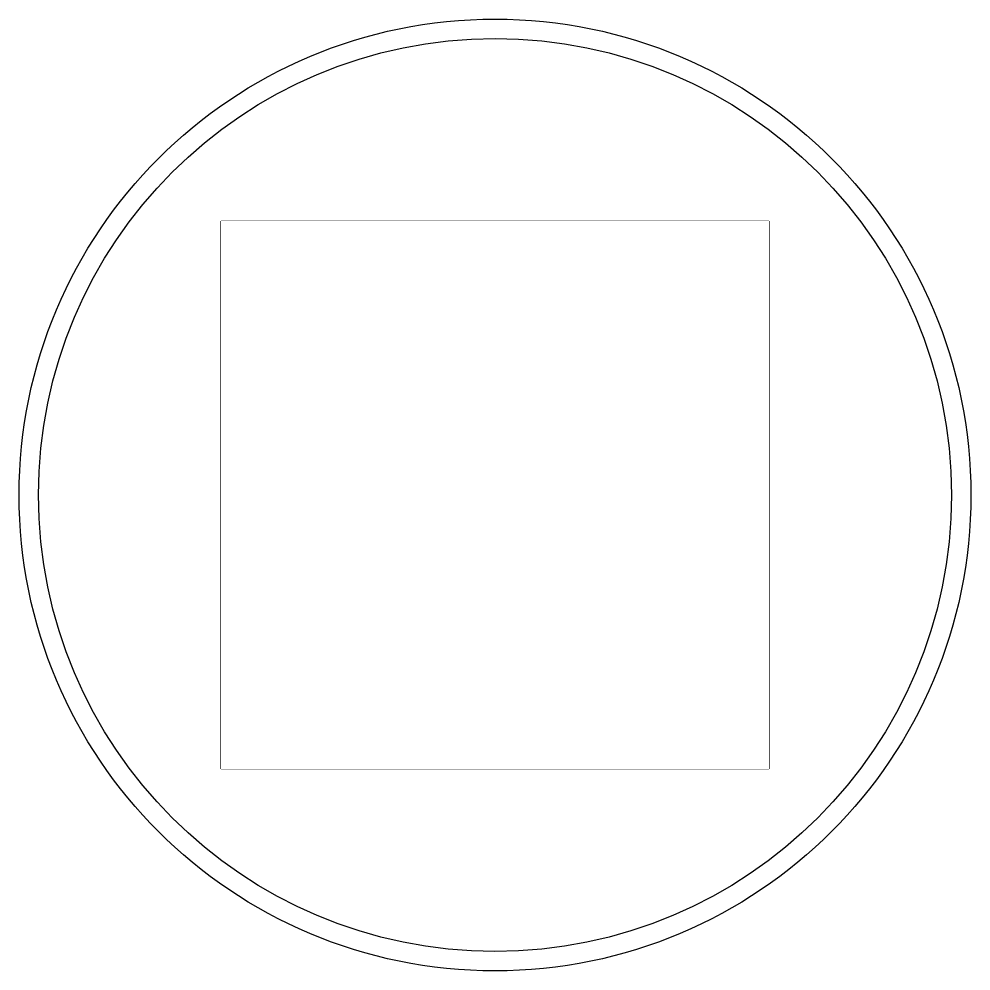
# Model space of a CAD drawing. Header units: feet. Extents: x -0.52 to 0.52, y -0.52 to 0.52.
import ezdxf

# ---------------------------------------------------------------- set-up
doc = ezdxf.new("R2010")
doc.units = ezdxf.units.FT
doc.header["$MEASUREMENT"] = 0
doc.layers.add('3DFACE', color=7, linetype='Continuous')

msp = doc.modelspace()

# ---------------------------------------------------------------- linework, layer by layer
at = {"elevation": 1.0001}
msp.add_lwpolyline([(-0.3, 0.3), (0.3, 0.3), (0.3, -0.3), (-0.3, -0.3)], close=True, dxfattribs=at)
msp.add_circle((0, 0, 1.0001), 0.5)
at = {"layer": '3DFACE'}
msp.add_circle((0, 0, 1), 0.5213, dxfattribs=at)
at = {"layer": 'Defpoints'}
msp.add_point((0, 0), dxfattribs=at)

# ---------------------------------------------------------------- next in the draw order: wipeouts: each hides what was drawn before it
msp.add_wipeout([(-0.3, 0.3), (0.3, 0.3), (0.3, -0.3), (-0.3, -0.3)]).translate(0, 0, 1.0001)

doc.saveas('drawing.dxf')
